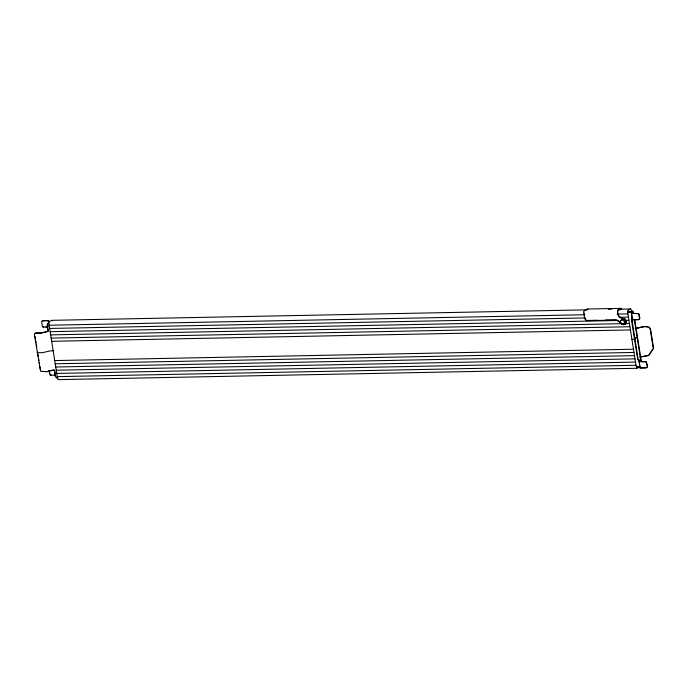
<?xml version="1.0" encoding="UTF-8"?>
<svg xmlns="http://www.w3.org/2000/svg" width="688" height="688" viewBox="0 0 688 688"><rect width="100%" height="100%" fill="white"/><g stroke="black" fill="none" stroke-linecap="round" stroke-linejoin="round"><path stroke-width="1.03" d="M587.707 309.824L51.884 320.324L48.994 321.812L48.762 322.629L57.224 376.637L58.153 379.63L636.933 368.278L640.021 366.48M628.049 311.931L631.747 311.879L632.298 313.35L638.748 313.565L639.883 317.873L639.616 319.017L638.369 319.714L632.289 319.791L631.386 312.068L627.705 312.103M632.289 319.791L631.386 312.068M631.782 318.51L638.086 359.42L639.668 360.202L639.565 361.458L646.385 361.742L647.511 366.059L647.245 367.203L645.998 367.899L639.926 367.977L639.023 360.254L637.75 359.6L631.335 319.12L632.762 318.303M639.926 367.977L639.745 364.838M47.756 323.781L47.825 326.852M639.324 319.189L639.075 314.837L638.455 313.737L631.274 313.367M646.952 367.375L647.219 366.231L646.092 361.922L638.903 361.553M636.933 368.278L636.004 365.285L627.533 311.277L627.774 310.46L630.664 308.981L631.102 309.445M625.28 324.134L626.046 322.612L625.848 320.72L624.747 319.103L621.083 318.131L618.744 316.54L617.471 313.848L617.6 310.021L620.825 308.37L621.711 309.308M648.466 355.576L653.265 348.489L650.246 329.449L649.317 327.651C645.843 325.82 641.543 327.015 637.991 328.081M620.438 320.823L623.01 319.103L625.039 320.273L625.418 322.681L623.775 323.928L622.846 324.401L621.728 323.867L620.524 322.079L620.438 320.823L623.01 319.103M622.846 324.401L625.418 322.681M48.676 323.291L47.412 323.953L47.18 325.097L47.988 331.324L40.721 333.001L35.862 332.975L34.615 333.62L34.4 334.746L40.566 371.228L47.137 371.666L53.741 370.084L54.404 370.712L55.324 376.499L56.984 378.073M620.825 308.37L587.294 309.024L583.648 311.303L584.508 318.097L585.471 319.877L587.165 320.625L615.485 320.066C618.942 320.178 620.421 324.332 623.792 324.762L625.616 323.953L626.39 322.431L626.192 320.539L625.091 318.931L621.419 317.959L619.08 316.368L617.807 313.668L617.704 310.666L621.187 309.093M622.081 319.585L624.102 320.754L625.039 320.273M634.878 339.184L631.661 339.416M637.578 337.799L634.353 338.032M37.582 352.247L37.195 352.419C42.914 353.89 47.979 350.381 53.569 350.751M648.148 355.584L640.167 356.96M42.536 320.866L47.885 320.642L48.143 321.967L48.779 322.122M45.993 327.032L48.126 326.938M47.833 327.11L42.441 326.869L41.572 321.382L42.828 320.694L48.702 320.505L49.261 321.95M638.662 319.542L632.951 319.696M55.47 375.295L50.069 375.055L48.951 370.72M646.299 367.727L640.58 367.882M608.355 309.256L611.494 309.196M619.922 309.187L630.664 308.981M49.08 325.235L584.912 314.734M617.119 314.098L627.86 313.891M49.588 328.451L585.419 317.942M619.776 317.271L628.368 317.099M587.509 320.445L596.943 320.264M605.337 320.101L616.775 320.006M50.095 331.668L618.142 320.522M625.659 320.376L628.875 320.316M50.611 334.875L621.866 323.67M626.166 323.592L629.382 323.523M51.118 338.092L629.898 326.74M635.42 328.047L637.673 328.004M635.076 328.219C639.943 328.374 644.897 324.779 649.653 327.479L650.581 329.277L653.6 348.317L648.81 355.395L639.823 357.132M51.626 341.3L630.406 329.948M54.679 360.572L633.459 349.22M55.186 363.789L633.966 352.437M55.694 366.996L634.474 355.653M56.201 370.213L634.981 358.861M56.708 373.421L635.488 362.077M57.224 376.637L636.004 365.285M636.701 366.541L640.399 366.489M636.357 366.713L640.038 366.678M35.484 333.155L41.031 333.121L47.635 331.539L48.435 330.704L48.134 328.778M41.968 371.529L46.827 371.554L53.802 369.912L54.748 370.54M631.799 318.467L632.41 318.492M587.294 309.024L587.836 309.153M51.884 320.324L52.322 320.797M622.055 323.859L624.136 324.59M617.248 320.178L620.671 322.698M42.733 326.697L43.851 327.118M50.362 374.883L51.48 375.304M56.253 377.454L57.328 377.901M631.842 310.52L633.51 312.103M631.507 310.701L633.166 312.275M584.843 317.925L585.815 319.705M624.48 323.162L624.102 320.754M634.646 319.301L641.328 361.441M634.31 319.473L640.984 361.621M639.023 360.254L639.453 363.006M584.086 313.1L584.387 315.035M54.902 371.503L55.358 374.392M49.502 372.156L49.751 373.765M35.114 336.656L35.441 338.737M35.767 340.809L36.103 342.891M36.43 344.972L36.756 347.044M37.909 354.32L38.244 356.401M38.571 358.482L38.898 360.555M39.225 362.636L39.56 364.717M39.887 366.79L40.214 368.871"/></g></svg>
